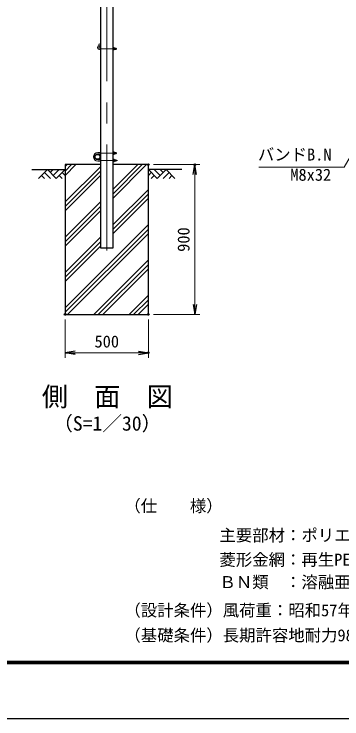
# Model space of a CAD drawing. Units: millimetres, scale not verified. Extents: x -6300 to 6300, y -4455 to 4455.
# Drawn here: x -1161 to 807, y -4455 to -222 of the extents above; entities that cross this region are included whole.
import ezdxf
from ezdxf.enums import TextEntityAlignment as Align

# ---------------------------------------------------------------- set-up
doc = ezdxf.new("R2010")
doc.units = ezdxf.units.MM
doc.header["$LTSCALE"] = 20
doc.header["$PDMODE"] = 32
doc.header["$PDSIZE"] = 10
doc.linetypes.add('USER1', pattern=[50.8, 31.75, -6.35, 6.35, -6.35])
for name, color, linetype, lineweight in [('0-0_D-STR1', 1, 'Continuous', 25), ('0-1_D-STR3', 3, 'Continuous', 13), ('0-2_D-BMK', 2, 'USER1', 13), ('0-4_D-STR-DIM', 7, 'Continuous', 13), ('0-5_0', 7, 'Continuous', 25), ('0-6_Defpoints', 8, 'Continuous', 25), ('0-7_D-DCR-HCH', 7, 'Continuous', 13), ('0-8_D-STR4', 7, 'Continuous', 25), ('0-9_D-BGD', 7, 'Continuous', 25), ('0-A_D-STR-TXT', 7, 'Continuous', 13), ('0-B_D-TTL-TXT', 7, 'Continuous', 25), ('0-C_D-TTL', 7, 'Continuous', 25)]:
    doc.layers.add(name, color=color, linetype=linetype, lineweight=lineweight)
doc.styles.add('ＭＳ ゴシック', font='')
doc.styles.get('ＭＳ ゴシック').set_extended_font_data('MS Gothic')

# ---------------------------------------------------------------- blocks, each defined once
blk = doc.blocks.new('_Open')
at = {"layer": '0-5_0'}
blk.add_line((-20, 3.333), (0, 0), dxfattribs=at)
blk.add_lwpolyline([(-20, -3.333), (0, 0), (-20, 0)], dxfattribs=at)

msp = doc.modelspace()

# ---------------------------------------------------------------- linework, layer by layer
at = {"layer": '0-0_D-STR1'}
msp.add_lwpolyline([(-643, 2921.01), (-643, -1625.99), (-566.7, -1625.99), (-566.7, 2921.01)], dxfattribs=at)
for radius in [17, 14.7]:
    msp.add_circle((-660, -1078.99), radius, dxfattribs=at)
at = {"layer": '0-1_D-STR3'}
for p, q in [((-649.93, -400.4), (-658.93, -415.99)), ((-649.93, -400.4), (-658.93, -415.99)), ((-643, -404.4), (-652, -419.99)), ((-643, -404.4), (-652, -419.99)), ((-643, -404.4), (-649.93, -400.4)), ((-643, -404.4), (-649.93, -400.4)), ((-566.7, -422.49), (-566.7, -437.49)), ((-566.7, -422.49), (-560.9, -422.49)), ((-566.7, -422.49), (-566.7, -437.49)), ((-566.7, -422.49), (-560.9, -422.49)), ((-648.54, -425.99), (-643, -425.99)), ((-648.54, -425.99), (-643, -425.99)), ((-648.54, -433.99), (-643, -433.99)), ((-648.54, -433.99), (-643, -433.99)), ((-560.9, -426.24), (-566.7, -426.24)), ((-560.9, -426.24), (-566.7, -426.24)), ((-560.9, -433.74), (-566.7, -433.74)), ((-560.9, -433.74), (-566.7, -433.74)), ((-566.7, -437.49), (-560.9, -437.49)), ((-566.7, -437.49), (-560.9, -437.49)), ((-560.2, -424.07), (-560.2, -435.63)), ((-560.2, -424.07), (-560.2, -435.63)), ((-560.2, -425.99), (-549.74, -425.99)), ((-560.2, -425.99), (-549.74, -425.99)), ((-560.2, -426.69), (-549.04, -426.69)), ((-560.2, -426.69), (-549.04, -426.69)), ((-560.2, -433.29), (-549.04, -433.29)), ((-560.2, -433.29), (-549.04, -433.29)), ((-560.2, -433.99), (-549.74, -433.99)), ((-560.2, -433.99), (-549.74, -433.99)), ((-549.74, -425.99), (-549.74, -433.99)), ((-548.54, -427.19), (-549.74, -425.99)), ((-549.74, -433.99), (-548.54, -432.79)), ((-549.74, -433.99), (-548.54, -432.79)), ((-548.54, -427.19), (-548.54, -432.79)), ((-548.54, -427.19), (-548.54, -432.79)), ((-548.54, -427.19), (-548.54, -432.79)), ((-548.54, -427.19), (-548.54, -432.79)), ((-659, -1052.99), (-643, -1052.99)), ((-566.7, -1049.49), (-560.9, -1049.49)), ((-566.7, -1049.49), (-566.7, -1064.49)), ((-560.9, -1053.24), (-566.7, -1053.24)), ((-560.2, -1051.07), (-560.2, -1062.63)), ((-560.2, -1052.99), (-550.2, -1052.99)), ((-560.2, -1053.69), (-549.5, -1053.69)), ((-549, -1054.19), (-549, -1059.79)), ((-659, -1060.99), (-643, -1060.99)), ((-659, -1096.99), (-643, -1096.99)), ((-560.9, -1060.74), (-566.7, -1060.74)), ((-566.7, -1064.49), (-560.9, -1064.49)), ((-560.9, -1097.24), (-566.7, -1097.24)), ((-560.2, -1060.29), (-549.5, -1060.29)), ((-560.2, -1060.99), (-550.2, -1060.99)), ((-560.2, -1106.91), (-560.2, -1095.34)), ((-560.2, -1096.99), (-550.2, -1096.99)), ((-560.2, -1097.69), (-549.5, -1097.69)), ((-550.2, -1060.99), (-549, -1059.79)), ((-549, -1098.19), (-549, -1103.79)), ((-659, -1104.99), (-643, -1104.99)), ((-560.9, -1104.74), (-566.7, -1104.74)), ((-566.7, -1108.49), (-560.9, -1108.49)), ((-560.2, -1104.29), (-549.5, -1104.29)), ((-560.2, -1104.99), (-550.2, -1104.99)), ((-550.2, -1104.99), (-549, -1103.79))]:
    msp.add_line(p, q, dxfattribs=at)
for points in [[(-548.54, -427.19), (-549.74, -425.99), (-549.74, -433.99)], [(-549, -1054.19), (-550.2, -1052.99), (-550.2, -1060.99)], [(-566.7, -1108.49), (-566.7, -1093.49), (-560.9, -1093.49)], [(-549, -1098.19), (-550.2, -1096.99), (-550.2, -1104.99)]]:
    msp.add_lwpolyline(points, dxfattribs=at)
for centre, radius, start, end in [((-648.54, -421.99), 12, 150, 270), ((-648.54, -421.99), 12, 150, 270), ((-648.54, -421.99), 4, 150, 270), ((-648.54, -421.99), 4, 150, 270), ((-563, -424.36), 2.81, 318.21899, 41.78101), ((-563, -424.36), 2.81, 318.21899, 41.78101), ((-570.59, -429.99), 10.39, 338.85295, 21.14705), ((-570.59, -429.99), 10.39, 338.85295, 21.14705), ((-563.06, -435.61), 2.86, 319.0514, 40.9486), ((-563.06, -435.61), 2.86, 319.0514, 40.9486), ((-659, -1078.99), 26, 90, 270), ((-563, -1051.36), 2.81, 318.21899, 41.78101), ((-570.59, -1056.99), 10.39, 338.85295, 21.14705), ((-659, -1078.99), 18, 90, 270), ((-659, -1078.99), 18, 90, 270), ((-563.06, -1062.61), 2.86, 319.0514, 40.9486), ((-563.06, -1095.36), 2.86, 319.0514, 40.9486), ((-570.59, -1100.99), 10.39, 338.85295, 21.14705), ((-563, -1106.61), 2.81, 318.21899, 41.78101)]:
    msp.add_arc(centre, radius, start, end, dxfattribs=at)
at = {"layer": '0-2_D-BMK'}
for p, q in [((-604.85, -1640.99), (-604.85, 2944.01)), ((-643, -429.99), (-543.65, -429.99)), ((-643, -1056.99), (-543.61, -1056.99)), ((-643, -1100.99), (-539.41, -1100.99))]:
    msp.add_line(p, q, dxfattribs=at)
at = {"layer": '0-4_D-STR-DIM'}
for p, q in [((-324.85, -1125.99), (-45.84, -1125.99)), ((-75.84, -1965.99), (-75.84, -1185.99)), ((-324.85, -2025.99), (-45.84, -2025.99)), ((-854.85, -2055.99), (-854.85, -2285.99)), ((-354.85, -2055.99), (-354.85, -2285.99)), ((-794.85, -2255.99), (-414.85, -2255.99))]:
    msp.add_line(p, q, dxfattribs=at)
at = {"layer": '0-6_Defpoints'}
for p in [(-354.85, -1125.99), (-75.84, -1125.99), (-854.85, -2025.99), (-354.85, -2025.99), (-354.85, -2255.99)]:
    msp.add_point(p, dxfattribs=at)
at = {"layer": '0-7_D-DCR-HCH'}
for p, q in [((-854.85, -1191.04), (-789.79, -1125.99)), ((-854.85, -1164.53), (-816.31, -1125.99)), ((-854.85, -1138.01), (-842.83, -1125.99)), ((-854.85, -1350.14), (-643, -1138.29)), ((-566.7, -1327.16), (-365.53, -1125.99)), ((-566.7, -1300.64), (-392.05, -1125.99)), ((-566.7, -1274.13), (-418.56, -1125.99)), ((-961.27, -1155.99), (-1014.49, -1209.2)), ((-979.01, -1173.73), (-943.37, -1209.2)), ((-961.27, -1155.99), (-908.06, -1209.2)), ((-943.54, -1173.73), (-925.8, -1155.99)), ((-925.8, -1191.46), (-890.32, -1155.99)), ((-908.06, -1209.2), (-854.85, -1155.99)), ((-872.59, -1173.73), (-854.85, -1191.38)), ((-854.85, -1376.66), (-643, -1164.81)), ((-301.64, -1209.2), (-354.85, -1155.99)), ((-337.11, -1173.73), (-354.85, -1191.38)), ((-283.9, -1191.46), (-319.37, -1155.99)), ((-248.43, -1155.99), (-301.64, -1209.2)), ((-266.07, -1173.82), (-283.9, -1155.99)), ((-230.69, -1173.73), (-266.33, -1209.2)), ((-248.43, -1155.99), (-195.21, -1209.2)), ((-996.75, -1191.46), (-978.93, -1209.2)), ((-890.32, -1191.46), (-872.51, -1209.2)), ((-854.85, -1403.18), (-643, -1191.33)), ((-319.37, -1191.46), (-337.19, -1209.2)), ((-212.95, -1191.46), (-230.77, -1209.2)), ((-566.7, -1486.26), (-354.85, -1274.41)), ((-566.7, -1512.77), (-354.85, -1300.92)), ((-854.85, -1562.28), (-643, -1350.43)), ((-566.7, -1539.29), (-354.85, -1327.44)), ((-854.85, -1588.79), (-643, -1376.94)), ((-854.85, -1615.31), (-643, -1403.46)), ((-854.85, -1986.54), (-354.85, -1486.54)), ((-854.85, -2013.06), (-354.85, -1513.06)), ((-854.85, -1774.41), (-643, -1562.56)), ((-841.27, -2025.99), (-354.85, -1539.57)), ((-854.85, -1800.92), (-643, -1589.07)), ((-854.85, -1827.44), (-643, -1615.59)), ((-682.17, -2025.99), (-354.85, -1698.67)), ((-655.65, -2025.99), (-354.85, -1725.19)), ((-629.13, -2025.99), (-354.85, -1751.71)), ((-470.03, -2025.99), (-354.85, -1910.8)), ((-443.52, -2025.99), (-354.85, -1937.32)), ((-417, -2025.99), (-354.85, -1963.84))]:
    msp.add_line(p, q, dxfattribs=at)
at = {"layer": '0-8_D-STR4'}
msp.add_line((-354.85, -1125.99), (-566.7, -1125.99), dxfattribs=at)
msp.add_lwpolyline([(-643, -1125.99), (-854.85, -1125.99), (-854.85, -2025.99), (-354.85, -2025.99), (-354.85, -1125.99)], dxfattribs=at)
at = {"layer": '0-9_D-BGD'}
for p, q in [((-1054.85, -1155.99), (-854.85, -1155.99)), ((-154.85, -1155.99), (-354.85, -1155.99))]:
    msp.add_line(p, q, dxfattribs=at)
at = {"layer": '0-A_D-STR-TXT'}
msp.add_lwpolyline([(307.49, -1140.29), (820.17, -1140.29), (915.26, -978.61)], dxfattribs=at)
at = {"layer": '0-C_D-TTL', "color": 2}
msp.add_lwpolyline([(-6300, 4455), (6300, 4455), (6300, -4455), (-6300, -4455)], close=True, dxfattribs=at)
at = {"layer": '0-C_D-TTL'}
for points in [[(-5895, 4125), (5895, 4125), (5895, -4125), (-5895, -4125)], [(-5891.25, 4121.25), (5891.25, 4121.25), (5891.25, -4121.25), (-5891.25, -4121.25)], [(-5887.5, 4117.5), (5887.5, 4117.5), (5887.5, -4117.5), (-5887.5, -4117.5)], [(-5883.75, 4113.75), (5883.75, 4113.75), (5883.75, -4113.75), (-5883.75, -4113.75)], [(-5880, 4110), (5880, 4110), (5880, -4110), (-5880, -4110)]]:
    msp.add_lwpolyline(points, close=True, dxfattribs=at)

# ---------------------------------------------------------------- block references
at = {"layer": '0-4_D-STR-DIM', "xscale": 3, "yscale": 3}
for p, rotation in [((-75.84, -1125.99), 90), ((-75.84, -2025.99), 270), ((-854.85, -2255.99), 180)]:
    msp.add_blockref('_Open', p, dxfattribs=dict(at, rotation=rotation))
msp.add_blockref('_Open', (-354.85, -2255.99), dxfattribs=at)

# ---------------------------------------------------------------- texts
at = {"layer": '0-4_D-STR-DIM', "style": 'ＭＳ ゴシック'}
msp.add_text('900', height=72.14, rotation=90, dxfattribs=at).set_placement((-85.96, -1649.68), align=Align.BOTTOM_LEFT)
msp.add_text('500', height=72.14, dxfattribs=at).set_placement((-678.16, -2245.87), align=Align.BOTTOM_LEFT)
at = {"layer": '0-A_D-STR-TXT', "style": 'ＭＳ ゴシック'}
for s, p in [('バンドB.N', (302.54, -1122.93)), ('M8x32', (497.46, -1244.46))]:
    msp.add_text(s, height=72.14, dxfattribs=at).set_placement(p, align=Align.BOTTOM_LEFT)
at = {"layer": '0-B_D-TTL-TXT', "style": 'ＭＳ ゴシック'}
for s, height, p in [('側\u3000面\u3000図', 115.4, (-994.7, -2611.75)), ('（S=1／30）', 86.66, (-926.47, -2749.71)), ('（仕\u3000\u3000様）', 72.14, (-499.12, -3233.24)), ('主要部材：ポリエステル樹脂静電粉体塗装', 72.14, (72.02, -3409.66)), ('菱形金網：再生PET樹脂被覆鉄線', 72.14, (72.02, -3556.06)), ('ＢＮ類\u3000：溶融亜鉛めっき', 72.14, (72.02, -3691.19)), ('（設計条件）風荷重：昭和57年改正 建築基準法・同施行令に基づく風圧力に準拠。', 72.14, (-498.67, -3860.4)), ('（基礎条件）長期許容地耐力98kN/m の場合。', 72.14, (-498.67, -4010.4))]:
    msp.add_text(s, height=height, dxfattribs=at).set_placement(p, align=Align.BOTTOM_LEFT)

doc.saveas('drawing.dxf')
